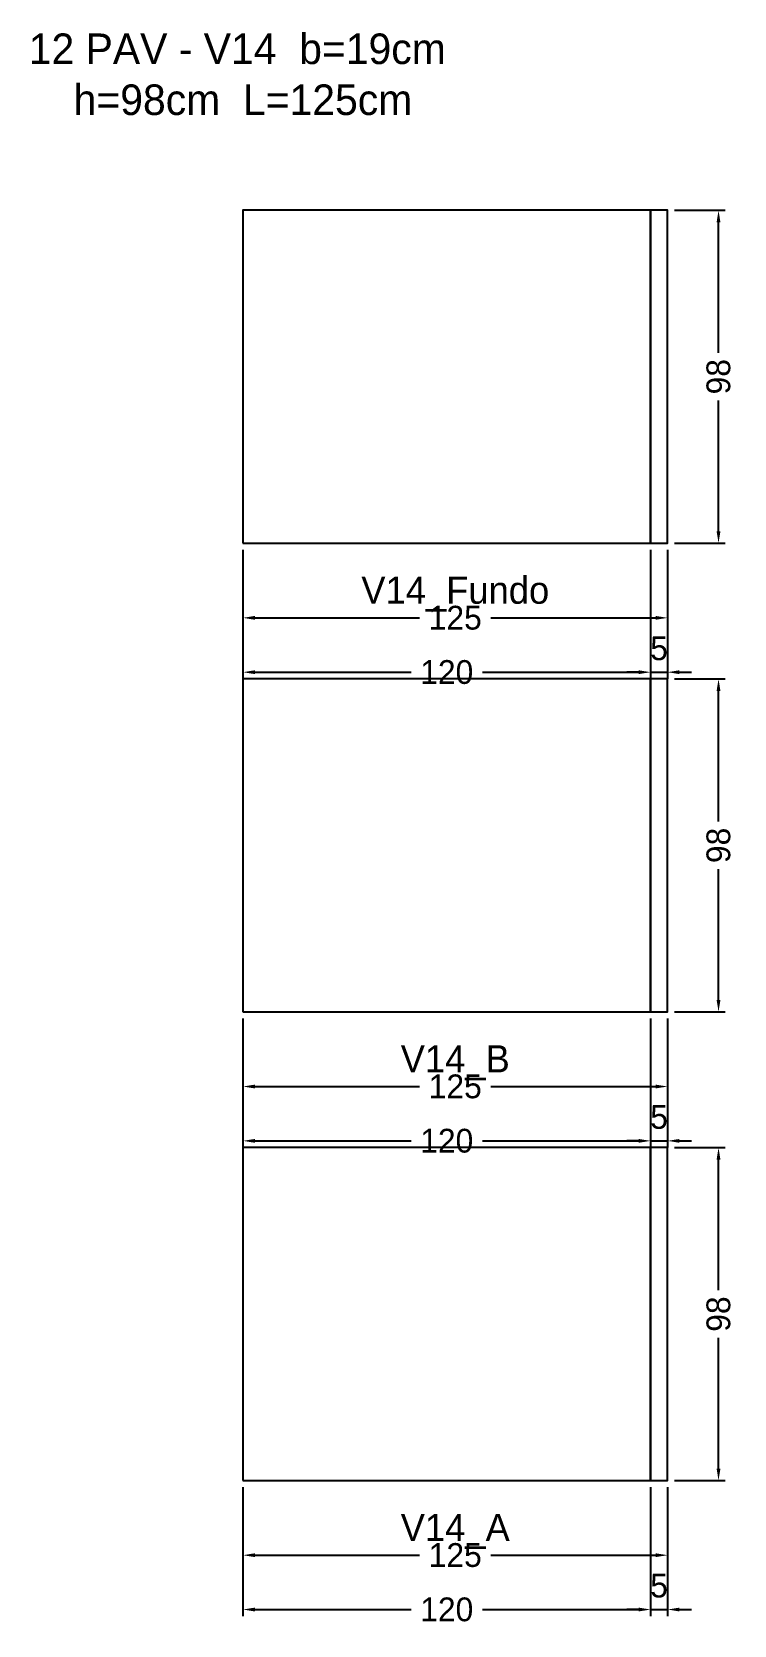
# Model space of a CAD drawing. Header units: metres. Extents: x -62 to 145, y -43 to 427.
import ezdxf

# ---------------------------------------------------------------- set-up
doc = ezdxf.new("R2010")
doc.units = ezdxf.units.M
for name, color, linetype in [('COTA', 3, 'Continuous'), ('NOMENCLATURA', 2, 'Continuous'), ('Paineis', 7, 'Continuous'), ('Texto Secao', 2, 'Continuous')]:
    doc.layers.add(name, color=color, linetype=linetype)
doc.dimstyles.new('COTA_VIG', dxfattribs={"dimtxt": 7, "dimasz": 3.5, "dimexe": 2, "dimexo": 2, "dimgap": 1.5, "dimtad": 1, "dimdec": 1, "dimcen": 2.5, "dimclrd": 3, "dimclre": 3, "dimclrt": 3, "dimazin": 3, "dimtfac": 1, "dimtmove": 0, "dimatfit": 3})

# ---------------------------------------------------------------- blocks, each defined once
blk = doc.blocks.new('_CLOSEDFILLED')
at = {"color": 0, "linetype": 'BYBLOCK'}
blk.add_solid([(-1, 0.16), (0, 0), (-1, -0.16)], dxfattribs=at)
blk = doc.blocks.new('*D1')
at = {"color": 3}
for p, q in [((0, -2), (0, -24)), ((125, -2), (125, -24)), ((3.5, -22), (52, -22)), ((73, -22), (121.5, -22))]:
    blk.add_line(p, q, dxfattribs=at)
at = {"layer": 'Defpoints'}
for p in [(0, 0), (125, 0), (0, -22)]:
    blk.add_point(p, dxfattribs=at)
at = {"layer": 'COTA', "color": 3, "xscale": 3.5, "yscale": 3.5, "rotation": 180}
blk.add_blockref('_CLOSEDFILLED', (0, -22), dxfattribs=at)
at = {"layer": 'COTA', "color": 3, "xscale": 3.5, "yscale": 3.5}
blk.add_blockref('_CLOSEDFILLED', (125, -22), dxfattribs=at)
at = {"layer": 'COTA', "color": 3, "insert": (62.5, -22), "char_height": 7, "attachment_point": 5}
blk.add_mtext('125', dxfattribs=at)
blk = doc.blocks.new('*D2')
at = {"color": 3}
for p, q in [((0, -2), (0, -40)), ((120, -2), (120, -40)), ((3.5, -38), (49.5, -38)), ((70.5, -38), (116.5, -38))]:
    blk.add_line(p, q, dxfattribs=at)
at = {"layer": 'Defpoints'}
for p in [(0, 0), (120, 0), (0, -38)]:
    blk.add_point(p, dxfattribs=at)
at = {"layer": 'COTA', "color": 3, "xscale": 3.5, "yscale": 3.5, "rotation": 180}
blk.add_blockref('_CLOSEDFILLED', (0, -38), dxfattribs=at)
at = {"layer": 'COTA', "color": 3, "xscale": 3.5, "yscale": 3.5}
blk.add_blockref('_CLOSEDFILLED', (120, -38), dxfattribs=at)
at = {"layer": 'COTA', "color": 3, "insert": (60, -38), "char_height": 7, "attachment_point": 5}
blk.add_mtext('120', dxfattribs=at)
blk = doc.blocks.new('*D4')
at = {"color": 3}
for p, q in [((127, 98), (142, 98)), ((140, 56), (140, 94.5)), ((140, 3.5), (140, 42)), ((127, 0), (142, 0))]:
    blk.add_line(p, q, dxfattribs=at)
at = {"layer": 'Defpoints'}
for p in [(125, 98), (125, 0), (140, 0)]:
    blk.add_point(p, dxfattribs=at)
at = {"layer": 'COTA', "color": 3, "xscale": 3.5, "yscale": 3.5}
for p, rotation in [((140, 98), 90), ((140, 0), 270)]:
    blk.add_blockref('_CLOSEDFILLED', p, dxfattribs=dict(at, rotation=rotation))
at = {"layer": 'COTA', "color": 3, "insert": (140, 49), "char_height": 7, "attachment_point": 5, "rotation": 90}
blk.add_mtext('98', dxfattribs=at)
blk = doc.blocks.new('*D5')
at = {"color": 3}
for p, q in [((0, 136), (0, 114)), ((125, 136), (125, 114)), ((3.5, 116), (52, 116)), ((73, 116), (121.5, 116))]:
    blk.add_line(p, q, dxfattribs=at)
at = {"layer": 'Defpoints'}
for p in [(0, 138), (125, 138), (0, 116)]:
    blk.add_point(p, dxfattribs=at)
at = {"layer": 'COTA', "color": 3, "xscale": 3.5, "yscale": 3.5, "rotation": 180}
blk.add_blockref('_CLOSEDFILLED', (0, 116), dxfattribs=at)
at = {"layer": 'COTA', "color": 3, "xscale": 3.5, "yscale": 3.5}
blk.add_blockref('_CLOSEDFILLED', (125, 116), dxfattribs=at)
at = {"layer": 'COTA', "color": 3, "insert": (62.5, 116), "char_height": 7, "attachment_point": 5}
blk.add_mtext('125', dxfattribs=at)
blk = doc.blocks.new('*D6')
at = {"color": 3}
for p, q in [((0, 136), (0, 98)), ((120, 136), (120, 98)), ((3.5, 100), (49.5, 100)), ((70.5, 100), (116.5, 100))]:
    blk.add_line(p, q, dxfattribs=at)
at = {"layer": 'Defpoints'}
for p in [(0, 138), (120, 138), (0, 100)]:
    blk.add_point(p, dxfattribs=at)
at = {"layer": 'COTA', "color": 3, "xscale": 3.5, "yscale": 3.5, "rotation": 180}
blk.add_blockref('_CLOSEDFILLED', (0, 100), dxfattribs=at)
at = {"layer": 'COTA', "color": 3, "xscale": 3.5, "yscale": 3.5}
blk.add_blockref('_CLOSEDFILLED', (120, 100), dxfattribs=at)
at = {"layer": 'COTA', "color": 3, "insert": (60, 100), "char_height": 7, "attachment_point": 5}
blk.add_mtext('120', dxfattribs=at)
blk = doc.blocks.new('*D8')
at = {"color": 3}
for p, q in [((127, 236), (142, 236)), ((140, 194), (140, 232.5)), ((140, 141.5), (140, 180)), ((127, 138), (142, 138))]:
    blk.add_line(p, q, dxfattribs=at)
at = {"layer": 'Defpoints'}
for p in [(125, 236), (125, 138), (140, 138)]:
    blk.add_point(p, dxfattribs=at)
at = {"layer": 'COTA', "color": 3, "xscale": 3.5, "yscale": 3.5}
for p, rotation in [((140, 236), 90), ((140, 138), 270)]:
    blk.add_blockref('_CLOSEDFILLED', p, dxfattribs=dict(at, rotation=rotation))
at = {"layer": 'COTA', "color": 3, "insert": (140, 187), "char_height": 7, "attachment_point": 5, "rotation": 90}
blk.add_mtext('98', dxfattribs=at)
blk = doc.blocks.new('*D9')
at = {"color": 3}
for p, q in [((0, 274), (0, 252)), ((125, 274), (125, 252)), ((3.5, 254), (52, 254)), ((73, 254), (121.5, 254))]:
    blk.add_line(p, q, dxfattribs=at)
at = {"layer": 'Defpoints'}
for p in [(0, 276), (125, 276), (0, 254)]:
    blk.add_point(p, dxfattribs=at)
at = {"layer": 'COTA', "color": 3, "xscale": 3.5, "yscale": 3.5, "rotation": 180}
blk.add_blockref('_CLOSEDFILLED', (0, 254), dxfattribs=at)
at = {"layer": 'COTA', "color": 3, "xscale": 3.5, "yscale": 3.5}
blk.add_blockref('_CLOSEDFILLED', (125, 254), dxfattribs=at)
at = {"layer": 'COTA', "color": 3, "insert": (62.5, 254), "char_height": 7, "attachment_point": 5}
blk.add_mtext('125', dxfattribs=at)
blk = doc.blocks.new('*D10')
at = {"color": 3}
for p, q in [((0, 274), (0, 236)), ((120, 274), (120, 236)), ((3.5, 238), (49.5, 238)), ((70.5, 238), (116.5, 238))]:
    blk.add_line(p, q, dxfattribs=at)
at = {"layer": 'Defpoints'}
for p in [(0, 276), (120, 276), (0, 238)]:
    blk.add_point(p, dxfattribs=at)
at = {"layer": 'COTA', "color": 3, "xscale": 3.5, "yscale": 3.5, "rotation": 180}
blk.add_blockref('_CLOSEDFILLED', (0, 238), dxfattribs=at)
at = {"layer": 'COTA', "color": 3, "xscale": 3.5, "yscale": 3.5}
blk.add_blockref('_CLOSEDFILLED', (120, 238), dxfattribs=at)
at = {"layer": 'COTA', "color": 3, "insert": (60, 238), "char_height": 7, "attachment_point": 5}
blk.add_mtext('120', dxfattribs=at)
blk = doc.blocks.new('*D12')
at = {"color": 3}
for p, q in [((127, 374), (142, 374)), ((140, 332), (140, 370.5)), ((140, 279.5), (140, 318)), ((127, 276), (142, 276))]:
    blk.add_line(p, q, dxfattribs=at)
at = {"layer": 'Defpoints'}
for p in [(125, 374), (125, 276), (140, 276)]:
    blk.add_point(p, dxfattribs=at)
at = {"layer": 'COTA', "color": 3, "xscale": 3.5, "yscale": 3.5}
for p, rotation in [((140, 374), 90), ((140, 276), 270)]:
    blk.add_blockref('_CLOSEDFILLED', p, dxfattribs=dict(at, rotation=rotation))
at = {"layer": 'COTA', "color": 3, "insert": (140, 325), "char_height": 7, "attachment_point": 5, "rotation": 90}
blk.add_mtext('98', dxfattribs=at)

msp = doc.modelspace()

# ---------------------------------------------------------------- linework, layer by layer
at = {"layer": 'Paineis'}
for points in [[(0, 276), (120, 276), (120, 374), (0, 374)], [(120, 276), (125, 276), (125, 374), (120, 374)], [(0, 138), (120, 138), (120, 236), (0, 236)], [(120, 138), (125, 138), (125, 236), (120, 236)], [(0, 0), (120, 0), (120, 98), (0, 98)], [(120, 0), (125, 0), (125, 98), (120, 98)]]:
    msp.add_lwpolyline(points, close=True, dxfattribs=at)

# ---------------------------------------------------------------- texts
at = {"layer": 'NOMENCLATURA', "insert": (0, 414), "char_height": 9, "width": 145, "attachment_point": 5}
msp.add_mtext('12 PAV - V14  b=19cm  h=98cm  L=125cm', dxfattribs=at)
at = {"layer": 'Texto Secao', "char_height": 8, "width": 145, "attachment_point": 5}
for s, insert in [('V14_Fundo', (62.5, 261)), ('V14_B', (62.5, 123)), ('V14_A', (62.5, -15))]:
    msp.add_mtext(s, dxfattribs=dict(at, insert=insert))

# ---------------------------------------------------------------- dimensions: what is measured, and where the dimension line sits
at = {"layer": 'COTA'}
for base, p1, p2, picture, middle in [((140, 276), (125, 276), (125, 374), '*D12', (140, 325)), ((140, 138), (125, 138), (125, 236), '*D8', (140, 187)), ((140, 0), (125, 0), (125, 98), '*D4', (140, 49))]:
    dim = msp.add_linear_dim(base=base, p1=p1, p2=p2, angle=90, dimstyle='COTA_VIG', dxfattribs=at)
    dim.commit()
    dim.dimension.update_dxf_attribs({"geometry": picture, "text_midpoint": middle})
for base, p1, p2, picture, middle in [((0, 254), (0, 276), (125, 276), '*D9', (62.5, 254)), ((0, 238), (0, 276), (120, 276), '*D10', (60, 238)), ((0, 116), (0, 138), (125, 138), '*D5', (62.5, 116)), ((0, 100), (0, 138), (120, 138), '*D6', (60, 100)), ((0, -22), (0, 0), (125, 0), '*D1', (62.5, -22)), ((0, -38), (0, 0), (120, 0), '*D2', (60, -38))]:
    dim = msp.add_linear_dim(base=base, p1=p1, p2=p2, dimstyle='COTA_VIG', dxfattribs=at)
    dim.commit()
    dim.dimension.update_dxf_attribs({"geometry": picture, "text_midpoint": middle})
for base, p1, p2 in [((120, 238), (120, 276), (125, 276)), ((120, 100), (120, 138), (125, 138)), ((120, -38), (120, 0), (125, 0))]:
    msp.add_linear_dim(base=base, p1=p1, p2=p2, dimstyle='COTA_VIG', dxfattribs=at).render()

doc.saveas('drawing.dxf')
